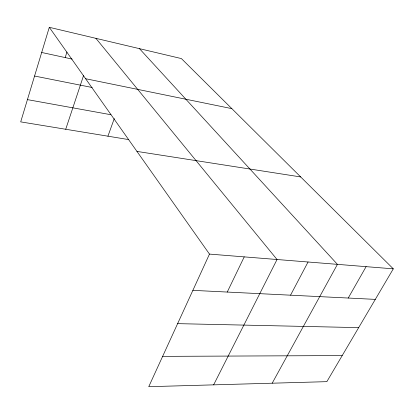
<?xml version="1.0" encoding="UTF-8"?>
<svg xmlns="http://www.w3.org/2000/svg" width="414" height="414" viewBox="0 0 414 414"><rect width="100%" height="100%" fill="white"/><g stroke="black" fill="none" stroke-linecap="round" stroke-linejoin="round"><path stroke-width="0.62" d="M49.297 27.308L209.479 254.092L148.745 386.692L326.848 381.656L393.3 268.836L181.399 58.581L49.297 27.308L20.7 121.876L128.656 139.59M65.179 57.577L66.944 52.029M65.722 129.261L83.623 75.358M107.93 136.19L114.274 118.57M227.255 292.056L244.229 256.877M213.629 384.86L277.038 259.511L95.908 38.342M290.535 295.187L308.057 261.995M272.195 383.198L337.431 264.355L139.451 48.65M348.236 298.039L366.105 266.652M162.635 356.366L342.212 355.574M177.622 323.644L358.674 327.624M192.867 290.354L375.312 299.379M209.479 254.092L393.3 268.836M136.951 151.41L300.688 176.944M27.427 99.619L110.931 114.73M34.564 76.031L92.193 87.499M85.615 78.727L231.85 108.639M41.685 52.474L72.119 59.083"/></g></svg>
